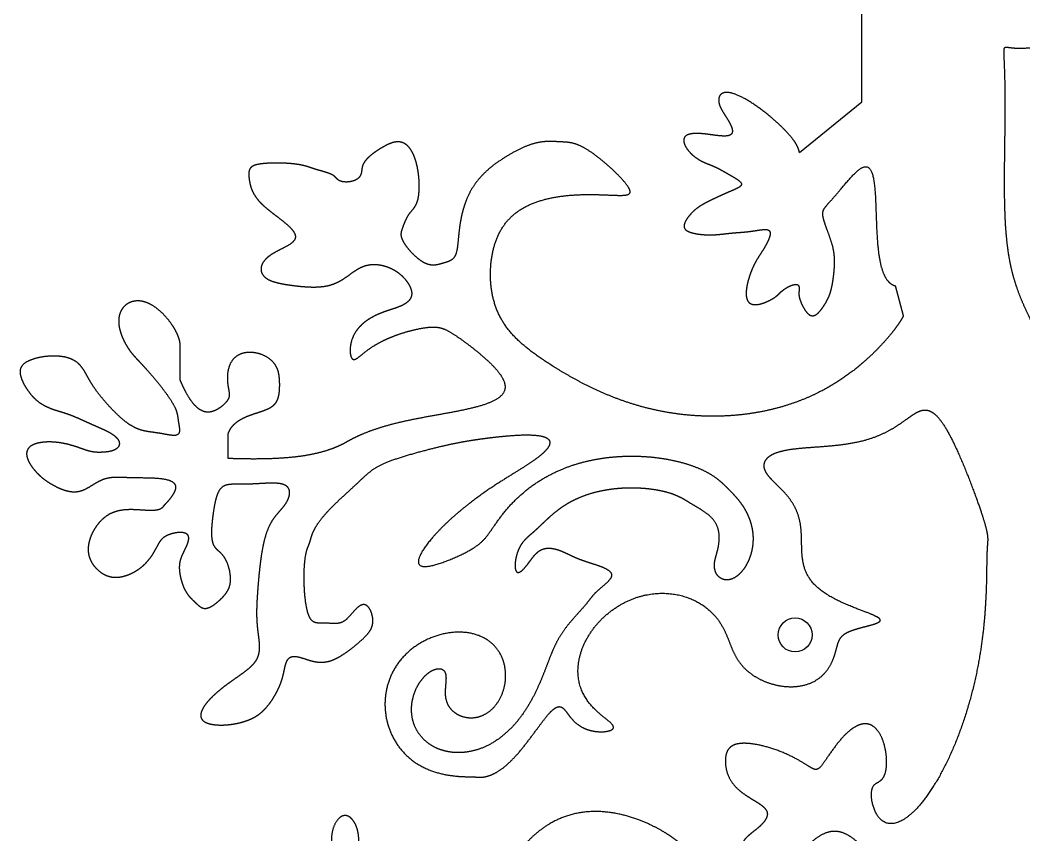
# Model space of a CAD drawing. Header units: millimetres. Extents: x 121 to 237, y -158 to 0.
# Drawn here: x 120.8 to 179.8, y -106.8 to -59 of the extents above; entities that cross this region are included whole.
import ezdxf

# ---------------------------------------------------------------- set-up
doc = ezdxf.new("R2010")
doc.units = ezdxf.units.MM
doc.layers.get('0').update_dxf_attribs({"linetype": 'CONTINUOUS'})

msp = doc.modelspace()

# ---------------------------------------------------------------- linework, layer by layer
for p, q in [((170.251, -63.784), (170.251, -29.967)), ((166.582, -66.748), (170.251, -63.784)), ((172.691, -76.334), (172.234, -74.586)), ((130.222, -80.114), (130.222, -78.052)), ((133.045, -84.715), (133.045, -83.251))]:
    msp.add_line(p, q)
msp.add_circle((166.333, -95.073), 0.999)
for points in [[(213.08, -120.036), (213.159, -120.04), (213.315, -120.041), (213.541, -120.02), (213.827, -119.948), (214.16, -119.788), (214.468, -119.561), (214.751, -119.275), (215.007, -118.943), (215.237, -118.585), (215.441, -118.222), (215.624, -117.882), (215.794, -117.592), (215.967, -117.379), (216.16, -117.268), (216.387, -117.272), (216.65, -117.387), (216.939, -117.588), (217.238, -117.844), (217.535, -118.119), (217.822, -118.385), (218.106, -118.624), (218.393, -118.825), (218.697, -118.984), (219.026, -119.103), (219.386, -119.187), (219.775, -119.242), (220.185, -119.274), (220.598, -119.28), (220.987, -119.247), (221.316, -119.154), (221.549, -118.981), (221.657, -118.722), (221.632, -118.399), (221.482, -118.058), (221.229, -117.751), (220.902, -117.521), (220.53, -117.381), (220.141, -117.309), (219.758, -117.266), (219.396, -117.206), (219.065, -117.087), (218.763, -116.887), (218.481, -116.6), (218.21, -116.236), (217.941, -115.816), (217.674, -115.369), (217.422, -114.926), (217.207, -114.52), (217.05, -114.174), (216.962, -113.897), (216.943, -113.679), (216.963, -113.478), (216.98, -113.238), (216.95, -112.907), (216.848, -112.459), (216.667, -111.897), (216.412, -111.241), (216.1, -110.525), (215.751, -109.789), (215.389, -109.074), (215.033, -108.417), (214.697, -107.842), (214.387, -107.355), (214.095, -106.946), (213.811, -106.596), (213.521, -106.278), (213.213, -105.968), (212.878, -105.646), (212.514, -105.3), (212.128, -104.932), (211.73, -104.55), (211.33, -104.167), (210.941, -103.796), (210.57, -103.451), (210.218, -103.139), (209.879, -102.863), (209.547, -102.62), (209.218, -102.402), (208.896, -102.201), (208.602, -102.005), (208.373, -101.804), (208.248, -101.59), (208.258, -101.36), (208.4, -101.122), (208.643, -100.889), (208.947, -100.681), (209.274, -100.514), (209.606, -100.399), (209.938, -100.343), (210.273, -100.343), (210.619, -100.391), (210.983, -100.466), (211.367, -100.544), (211.771, -100.598), (212.189, -100.606), (212.61, -100.556), (213.019, -100.447), (213.396, -100.292), (213.729, -100.109), (214.011, -99.919), (214.253, -99.746), (214.48, -99.608), (214.719, -99.521), (214.987, -99.497), (215.275, -99.538), (215.56, -99.643), (215.814, -99.812), (216.02, -100.047), (216.178, -100.356), (216.294, -100.741), (216.38, -101.197), (216.445, -101.703), (216.488, -102.214), (216.502, -102.674), (216.478, -103.035), (216.406, -103.269), (216.284, -103.384), (216.116, -103.446), (215.914, -103.534), (215.701, -103.699), (215.501, -103.949), (215.341, -104.269), (215.24, -104.632), (215.206, -105.006), (215.24, -105.359), (215.341, -105.667), (215.503, -105.918), (215.723, -106.112), (215.999, -106.26), (216.322, -106.37), (216.677, -106.44), (217.039, -106.448), (217.381, -106.368), (217.675, -106.182), (217.9, -105.887), (218.046, -105.512), (218.113, -105.1), (218.108, -104.694), (218.049, -104.331), (217.96, -104.021), (217.868, -103.749), (217.803, -103.493), (217.788, -103.234), (217.835, -102.974), (217.947, -102.731), (218.119, -102.529), (218.336, -102.393), (218.582, -102.339), (218.841, -102.376), (219.103, -102.497), (219.366, -102.685), (219.629, -102.917), (219.891, -103.171), (220.146, -103.434), (220.387, -103.697), (220.608, -103.956), (220.811, -104.204), (221.005, -104.435), (221.21, -104.637), (221.443, -104.8), (221.713, -104.914), (222.015, -104.973), (222.329, -104.974), (222.636, -104.915), (222.914, -104.795), (223.152, -104.616), (223.34, -104.376), (223.468, -104.08), (223.526, -103.73), (223.502, -103.334), (223.387, -102.904), (223.178, -102.457), (222.879, -102.015), (222.505, -101.613), (222.078, -101.285), (221.627, -101.061), (221.177, -100.955), (220.752, -100.966), (220.368, -101.059), (220.03, -101.169), (219.735, -101.224), (219.478, -101.167), (219.252, -100.982), (219.054, -100.72), (218.881, -100.448), (218.738, -100.226), (218.632, -100.057), (218.575, -99.889), (218.582, -99.682), (218.668, -99.46), (218.845, -99.275), (219.111, -99.169), (219.448, -99.134), (219.83, -99.144), (220.228, -99.165), (220.617, -99.174), (220.985, -99.18), (221.326, -99.201), (221.644, -99.262), (221.946, -99.377), (222.242, -99.538), (222.543, -99.717), (222.861, -99.883), (223.199, -100.004), (223.557, -100.065), (223.926, -100.066), (224.295, -100.015), (224.652, -99.926), (224.987, -99.815), (225.297, -99.692), (225.58, -99.561), (225.838, -99.419), (226.074, -99.256), (226.291, -99.051), (226.483, -98.785), (226.64, -98.452), (226.732, -98.072), (226.718, -97.689), (226.559, -97.357), (226.235, -97.127), (225.763, -97.023), (225.205, -97.037), (224.643, -97.139), (224.159, -97.287), (223.807, -97.44), (223.6, -97.567), (223.471, -97.661), (223.308, -97.732), (223.034, -97.789), (222.661, -97.82), (222.251, -97.809), (221.889, -97.74), (221.645, -97.606), (221.543, -97.419), (221.571, -97.202), (221.704, -96.975), (221.909, -96.749), (222.156, -96.53), (222.42, -96.318), (222.686, -96.113), (222.952, -95.912), (223.221, -95.716), (223.497, -95.527), (223.782, -95.355), (224.073, -95.214), (224.37, -95.113), (224.669, -95.053), (224.97, -95.022), (225.27, -94.996), (225.568, -94.947), (225.859, -94.852), (226.132, -94.694), (226.375, -94.469), (226.571, -94.181), (226.702, -93.844), (226.752, -93.48), (226.705, -93.116), (226.555, -92.782), (226.305, -92.503), (225.971, -92.297), (225.579, -92.176), (225.161, -92.144), (224.746, -92.2), (224.36, -92.332), (224.017, -92.527), (223.726, -92.765), (223.488, -93.029), (223.292, -93.306), (223.125, -93.586), (222.964, -93.871), (222.791, -94.159), (222.59, -94.451), (222.356, -94.744), (222.096, -95.032), (221.816, -95.307), (221.53, -95.564), (221.244, -95.803), (220.961, -96.026), (220.679, -96.241), (220.394, -96.452), (220.101, -96.656), (219.794, -96.84), (219.472, -96.983), (219.138, -97.061), (218.805, -97.053), (218.496, -96.95), (218.244, -96.755), (218.08, -96.48), (218.023, -96.147), (218.068, -95.783), (218.194, -95.419), (218.37, -95.08), (218.569, -94.781), (218.776, -94.52), (218.991, -94.275), (219.223, -94.021), (219.48, -93.735), (219.766, -93.409), (220.073, -93.053), (220.389, -92.691), (220.695, -92.348), (220.974, -92.044), (221.214, -91.784), (221.407, -91.546), (221.553, -91.296), (221.651, -91.001), (221.696, -90.647), (221.676, -90.254), (221.572, -89.868), (221.372, -89.543), (221.074, -89.325), (220.69, -89.24), (220.253, -89.285), (219.803, -89.443), (219.379, -89.686), (219.015, -89.984), (218.732, -90.315), (218.532, -90.666), (218.407, -91.027), (218.339, -91.397), (218.308, -91.772), (218.292, -92.151), (218.271, -92.53), (218.229, -92.906), (218.155, -93.277), (218.045, -93.638), (217.905, -93.989), (217.744, -94.328), (217.571, -94.648), (217.391, -94.938), (217.197, -95.183), (216.978, -95.358), (216.724, -95.445), (216.436, -95.434), (216.139, -95.331), (215.862, -95.151), (215.635, -94.916), (215.473, -94.645), (215.371, -94.354), (215.314, -94.052), (215.276, -93.749), (215.232, -93.45), (215.157, -93.155), (215.033, -92.871), (214.852, -92.606), (214.619, -92.375), (214.349, -92.198), (214.061, -92.093), (213.768, -92.07), (213.48, -92.131), (213.201, -92.268), (212.939, -92.469), (212.708, -92.721), (212.531, -93.01), (212.429, -93.324), (212.417, -93.65), (212.497, -93.979), (212.657, -94.302), (212.882, -94.613), (213.15, -94.907), (213.444, -95.178), (213.755, -95.423), (214.073, -95.639), (214.392, -95.828), (214.705, -96), (215, -96.169), (215.262, -96.36), (215.473, -96.587), (215.616, -96.856), (215.672, -97.15), (215.63, -97.432), (215.489, -97.668), (215.266, -97.834), (215, -97.928), (214.728, -97.964), (214.467, -97.962), (214.194, -97.944), (213.868, -97.933), (213.444, -97.945), (212.893, -97.989), (212.218, -98.062), (211.447, -98.153), (210.627, -98.243), (209.813, -98.315), (209.062, -98.348), (208.424, -98.326), (207.934, -98.243), (207.607, -98.097), (207.422, -97.905), (207.344, -97.688), (207.336, -97.466), (207.391, -97.247), (207.519, -97.028), (207.733, -96.802), (208.025, -96.564), (208.368, -96.312), (208.726, -96.047), (209.062, -95.768), (209.349, -95.477), (209.579, -95.171), (209.761, -94.846), (209.909, -94.496), (210.04, -94.116), (210.167, -93.704), (210.289, -93.259), (210.396, -92.781), (210.474, -92.273), (210.506, -91.74), (210.474, -91.188), (210.369, -90.623), (210.184, -90.055), (209.921, -89.49), (209.586, -88.939), (209.189, -88.41), (208.74, -87.913), (208.252, -87.456), (207.737, -87.047), (207.204, -86.693), (206.661, -86.4), (206.112, -86.173), (205.562, -86.016), (205.013, -85.931), (204.464, -85.917), (203.917, -85.975), (203.371, -86.099), (202.825, -86.287), (202.28, -86.529), (201.742, -86.816), (201.219, -87.138), (200.727, -87.479), (200.287, -87.822), (199.932, -88.149), (199.701, -88.437), (199.629, -88.668), (199.743, -88.829), (200.048, -88.916), (200.524, -88.937), (201.138, -88.908), (201.844, -88.851), (202.592, -88.789), (203.336, -88.747), (204.033, -88.749), (204.659, -88.814), (205.204, -88.953), (205.67, -89.173), (206.067, -89.476), (206.406, -89.86), (206.697, -90.315), (206.942, -90.833), (207.134, -91.396), (207.258, -91.989), (207.293, -92.593), (207.221, -93.19), (207.024, -93.763), (206.692, -94.299), (206.227, -94.787), (205.642, -95.222), (204.962, -95.603), (204.218, -95.931), (203.444, -96.212), (202.676, -96.451), (201.944, -96.653), (201.273, -96.826), (200.676, -96.973), (200.155, -97.098), (199.694, -97.2), (199.269, -97.277), (198.849, -97.327), (198.404, -97.347), (197.91, -97.336), (197.355, -97.294), (196.738, -97.224), (196.069, -97.13), (195.364, -97.016), (194.643, -96.888), (193.926, -96.747), (193.229, -96.595), (192.566, -96.431), (191.939, -96.248), (191.34, -96.038), (190.757, -95.79), (190.17, -95.491), (189.563, -95.13), (188.919, -94.698), (188.227, -94.191), (187.486, -93.609), (186.706, -92.96), (185.911, -92.262), (185.142, -91.54), (184.451, -90.827), (183.893, -90.157), (183.519, -89.565), (183.367, -89.08), (183.461, -88.721), (183.8, -88.5), (184.35, -88.407), (185.041, -88.42), (185.781, -88.501), (186.473, -88.613), (187.03, -88.727), (187.394, -88.827), (187.548, -88.922), (187.537, -89.057), (187.466, -89.303), (187.447, -89.716), (187.55, -90.287), (187.797, -90.95), (188.178, -91.608), (188.66, -92.152), (189.194, -92.481), (189.727, -92.526), (190.21, -92.27), (190.611, -91.769), (190.911, -91.126), (191.109, -90.468), (191.222, -89.916), (191.284, -89.561), (191.347, -89.437), (191.488, -89.49), (191.786, -89.6), (192.275, -89.679), (192.943, -89.679), (193.745, -89.588), (194.609, -89.415), (195.452, -89.185), (196.19, -88.93), (196.748, -88.679), (197.073, -88.451), (197.144, -88.244), (196.974, -88.038), (196.601, -87.809), (196.076, -87.547), (195.459, -87.251), (194.816, -86.929), (194.207, -86.591), (193.686, -86.248), (193.293, -85.906), (193.05, -85.566), (192.952, -85.218), (192.972, -84.843), (193.069, -84.426), (193.19, -83.959), (193.285, -83.458), (193.307, -82.963), (193.221, -82.539), (193.004, -82.253), (192.646, -82.161), (192.154, -82.293), (191.554, -82.638), (190.882, -83.157), (190.182, -83.79), (189.498, -84.466), (188.871, -85.113), (188.333, -85.663), (187.899, -86.068), (187.567, -86.3), (187.305, -86.37), (187.058, -86.324), (186.768, -86.222), (186.395, -86.116), (185.935, -86.036), (185.417, -85.984), (184.888, -85.946), (184.399, -85.897), (183.995, -85.809), (183.698, -85.656), (183.501, -85.418), (183.377, -85.085), (183.287, -84.652), (183.193, -84.123), (183.069, -83.505), (182.899, -82.812), (182.675, -82.062), (182.397, -81.272), (182.072, -80.462), (181.71, -79.65), (181.326, -78.85), (180.933, -78.075), (180.547, -77.329), (180.18, -76.612), (179.843, -75.915), (179.543, -75.222), (179.285, -74.516), (179.072, -73.779), (178.903, -72.99), (178.779, -72.135), (178.695, -71.202), (178.647, -70.187), (178.627, -69.096), (178.629, -67.942), (178.643, -66.756), (178.66, -65.573), (178.672, -64.437), (178.673, -63.391), (178.66, -62.476), (178.635, -61.725), (178.607, -61.161), (178.589, -60.789), (178.606, -60.598), (178.688, -60.553), (178.879, -60.59), (179.22, -60.635), (179.727, -60.641), (180.384, -60.591), (181.153, -60.499), (181.982, -60.394), (182.809, -60.314), (183.577, -60.304), (184.234, -60.399), (184.745, -60.625), (185.1, -60.984), (185.318, -61.454), (185.44, -61.993), (185.512, -62.554), (185.584, -63.09), (185.693, -63.564), (185.859, -63.959), (186.07, -64.285), (186.295, -64.569), (186.492, -64.839), (186.62, -65.111), (186.65, -65.372), (186.568, -65.583), (186.374, -65.717), (186.074, -65.785), (185.684, -65.842), (185.226, -65.957), (184.729, -66.198), (184.225, -66.612), (183.752, -67.204), (183.349, -67.93), (183.054, -68.72), (182.899, -69.485), (182.907, -70.137), (183.086, -70.601), (183.429, -70.831), (183.906, -70.82), (184.464, -70.619), (185.039, -70.312), (185.568, -69.999), (185.998, -69.778), (186.302, -69.726), (186.487, -69.879), (186.609, -70.216), (186.746, -70.677), (186.977, -71.185), (187.356, -71.661), (187.893, -72.045), (188.524, -72.316), (189.128, -72.493), (189.578, -72.609), (189.802, -72.688), (189.799, -72.737), (189.767, -72.701), (189.908, -72.517), (190.209, -72.181), (190.592, -71.711), (190.925, -71.149), (191.1, -70.545), (191.082, -69.946), (190.91, -69.392), (190.666, -68.914), (190.453, -68.532), (190.366, -68.25), (190.473, -68.056), (190.786, -67.918), (191.267, -67.792), (191.854, -67.633), (192.464, -67.399), (193.016, -67.068), (193.438, -66.64), (193.689, -66.149), (193.75, -65.652), (193.618, -65.209), (193.311, -64.875), (192.852, -64.681), (192.276, -64.623), (191.619, -64.667), (190.921, -64.758), (190.223, -64.832), (189.561, -64.826), (188.969, -64.688), (188.473, -64.387), (188.092, -63.923), (187.832, -63.332), (187.693, -62.673), (187.67, -62.015), (187.753, -61.429), (187.929, -60.976), (188.185, -60.695), (188.511, -60.592), (188.898, -60.645), (189.337, -60.813), (189.824, -61.051), (190.351, -61.315), (190.913, -61.577), (191.507, -61.822), (192.127, -62.045), (192.769, -62.248), (193.431, -62.44), (194.107, -62.632), (194.795, -62.839), (195.492, -63.07), (196.194, -63.336), (196.899, -63.642), (197.602, -63.99), (198.299, -64.381), (198.986, -64.814), (199.657, -65.285), (200.304, -65.793), (200.919, -66.333), (201.49, -66.903), (202.007, -67.499), (202.453, -68.121), (202.814, -68.766), (203.077, -69.431), (203.228, -70.113), (203.258, -70.803), (203.162, -71.491), (202.939, -72.161), (202.597, -72.792), (202.148, -73.358), (201.613, -73.828), (201.016, -74.175), (200.382, -74.378), (199.739, -74.424), (199.11, -74.314), (198.518, -74.067), (197.979, -73.723), (197.506, -73.342), (197.104, -72.99), (196.778, -72.732), (196.526, -72.624), (196.348, -72.699), (196.239, -72.96), (196.197, -73.38), (196.218, -73.917), (196.301, -74.52), (196.446, -75.137), (196.658, -75.728), (196.945, -76.262), (197.315, -76.72), (197.775, -77.088), (198.328, -77.359), (198.974, -77.529), (199.705, -77.595), (200.504, -77.555), (201.348, -77.406), (202.205, -77.145), (203.043, -76.774), (203.831, -76.293), (204.536, -75.709), (205.133, -75.03), (205.602, -74.273), (205.933, -73.457), (206.126, -72.611), (206.197, -71.77), (206.174, -70.974), (206.092, -70.262), (205.989, -69.668), (205.908, -69.216), (205.885, -68.916), (205.954, -68.759), (206.137, -68.714), (206.446, -68.724), (206.879, -68.737), (207.421, -68.707), (208.039, -68.622), (208.691, -68.496), (209.33, -68.356), (209.908, -68.243), (210.381, -68.199), (210.717, -68.26), (210.898, -68.449), (210.929, -68.773), (210.826, -69.223), (210.619, -69.778), (210.341, -70.413), (210.028, -71.099), (209.714, -71.811), (209.426, -72.522), (209.188, -73.212), (209.017, -73.865), (208.921, -74.469), (208.901, -75.02), (208.949, -75.522), (209.043, -75.985), (209.152, -76.43), (209.237, -76.886), (209.26, -77.378), (209.186, -77.93), (208.996, -78.556), (208.684, -79.256), (208.271, -80.013), (207.801, -80.79), (207.332, -81.542), (206.925, -82.218), (206.637, -82.773), (206.514, -83.17), (206.58, -83.389), (206.83, -83.432), (207.217, -83.335), (207.669, -83.153), (208.107, -82.953), (208.467, -82.794), (208.72, -82.718), (208.891, -82.736), (209.035, -82.838), (209.202, -83.013), (209.418, -83.254), (209.644, -83.498), (209.843, -83.708), (209.991, -83.861), (210.068, -83.94)], [(166.582, -66.748), (166.576, -66.707), (166.557, -66.623), (166.512, -66.49), (166.419, -66.297), (166.246, -66.033), (166.018, -65.746), (165.738, -65.44), (165.41, -65.117), (165.041, -64.786), (164.64, -64.454), (164.219, -64.135), (163.793, -63.842), (163.377, -63.591), (162.988, -63.396), (162.641, -63.267), (162.348, -63.213), (162.118, -63.234), (161.957, -63.326), (161.863, -63.473), (161.831, -63.656), (161.852, -63.854), (161.917, -64.055), (162.017, -64.256), (162.142, -64.46), (162.282, -64.672), (162.422, -64.893), (162.546, -65.118), (162.634, -65.333), (162.666, -65.522), (162.625, -65.667), (162.503, -65.759), (162.3, -65.798), (162.026, -65.793), (161.696, -65.756), (161.331, -65.704), (160.955, -65.656), (160.595, -65.629), (160.276, -65.638), (160.022, -65.695), (159.851, -65.806), (159.773, -65.969), (159.788, -66.176), (159.887, -66.41), (160.051, -66.648), (160.26, -66.871), (160.493, -67.062), (160.733, -67.214), (160.968, -67.331), (161.19, -67.422), (161.398, -67.501), (161.594, -67.581), (161.784, -67.671), (161.978, -67.774), (162.184, -67.892), (162.406, -68.02), (162.639, -68.153), (162.866, -68.286), (163.054, -68.414), (163.174, -68.534), (163.201, -68.645), (163.13, -68.747), (162.976, -68.843), (162.769, -68.938), (162.537, -69.035), (162.302, -69.135), (162.072, -69.237), (161.849, -69.339), (161.633, -69.441), (161.417, -69.542), (161.201, -69.646), (160.984, -69.759), (160.768, -69.886), (160.557, -70.034), (160.356, -70.202), (160.173, -70.388), (160.017, -70.581), (159.896, -70.771), (159.82, -70.948), (159.797, -71.102), (159.837, -71.232), (159.943, -71.339), (160.116, -71.427), (160.347, -71.495), (160.62, -71.546), (160.919, -71.579), (161.224, -71.593), (161.519, -71.59), (161.796, -71.573), (162.052, -71.547), (162.291, -71.518), (162.519, -71.492), (162.744, -71.47), (162.974, -71.453), (163.216, -71.436), (163.471, -71.414), (163.738, -71.382), (164.011, -71.341), (164.276, -71.297), (164.515, -71.268), (164.706, -71.273), (164.831, -71.33), (164.882, -71.448), (164.865, -71.617), (164.797, -71.82), (164.699, -72.035), (164.591, -72.24), (164.481, -72.427), (164.377, -72.594), (164.278, -72.744), (164.181, -72.89), (164.084, -73.044), (163.982, -73.224), (163.873, -73.443), (163.759, -73.708), (163.647, -74.017), (163.547, -74.354), (163.474, -74.696), (163.443, -75.018), (163.465, -75.295), (163.549, -75.506), (163.695, -75.639), (163.894, -75.697), (164.131, -75.688), (164.387, -75.627), (164.641, -75.533), (164.874, -75.421), (165.07, -75.308), (165.22, -75.201), (165.329, -75.106), (165.416, -75.016), (165.516, -74.919), (165.658, -74.805), (165.854, -74.678), (166.081, -74.561), (166.299, -74.487), (166.465, -74.485), (166.555, -74.566), (166.577, -74.71), (166.563, -74.88), (166.549, -75.044), (166.558, -75.199), (166.598, -75.362), (166.672, -75.551), (166.774, -75.773), (166.901, -76.002), (167.049, -76.201), (167.214, -76.331), (167.388, -76.362), (167.564, -76.29), (167.735, -76.139), (167.894, -75.943), (168.034, -75.736), (168.152, -75.542), (168.251, -75.361), (168.332, -75.182), (168.402, -74.988), (168.462, -74.764), (168.517, -74.506), (168.564, -74.219), (168.604, -73.914), (168.634, -73.604), (168.65, -73.302), (168.65, -73.015), (168.631, -72.744), (168.591, -72.481), (168.53, -72.218), (168.448, -71.949), (168.35, -71.668), (168.243, -71.379), (168.138, -71.093), (168.045, -70.823), (167.977, -70.583), (167.946, -70.379), (167.96, -70.21), (168.026, -70.06), (168.144, -69.904), (168.313, -69.715), (168.529, -69.476), (168.783, -69.183), (169.064, -68.848), (169.36, -68.496), (169.657, -68.157), (169.944, -67.867), (170.207, -67.658), (170.438, -67.561), (170.631, -67.593), (170.783, -67.763), (170.897, -68.065), (170.977, -68.487), (171.029, -69.007), (171.061, -69.603), (171.083, -70.245), (171.104, -70.906), (171.132, -71.558), (171.175, -72.178), (171.239, -72.749), (171.327, -73.257), (171.445, -73.691), (171.592, -74.047), (171.771, -74.319), (171.94, -74.468), (172.082, -74.542), (172.182, -74.574), (172.234, -74.586)], [(172.691, -76.334), (172.669, -76.379), (172.621, -76.471), (172.537, -76.618), (172.399, -76.832), (172.185, -77.129), (171.928, -77.453), (171.628, -77.804), (171.285, -78.178), (170.897, -78.57), (170.463, -78.975), (169.981, -79.385), (169.451, -79.793), (168.872, -80.19), (168.243, -80.57), (167.567, -80.924), (166.845, -81.245), (166.081, -81.528), (165.28, -81.769), (164.448, -81.962), (163.593, -82.107), (162.722, -82.202), (161.843, -82.246), (160.964, -82.24), (160.094, -82.186), (159.24, -82.086), (158.409, -81.942), (157.604, -81.759), (156.832, -81.541), (156.093, -81.293), (155.39, -81.021), (154.72, -80.728), (154.084, -80.422), (153.48, -80.106), (152.905, -79.784), (152.359, -79.459), (151.841, -79.133), (151.35, -78.805), (150.887, -78.473), (150.456, -78.135), (150.058, -77.784), (149.698, -77.416), (149.379, -77.025), (149.104, -76.609), (148.876, -76.163), (148.695, -75.689), (148.562, -75.188), (148.475, -74.665), (148.434, -74.126), (148.439, -73.579), (148.489, -73.031), (148.587, -72.493), (148.736, -71.973), (148.943, -71.479), (149.215, -71.022), (149.558, -70.607), (149.975, -70.242), (150.47, -69.931), (151.037, -69.678), (151.67, -69.483), (152.353, -69.345), (153.064, -69.26), (153.781, -69.221), (154.475, -69.218), (155.119, -69.238), (155.685, -69.266), (156.145, -69.281), (156.475, -69.261), (156.654, -69.178), (156.671, -69.008), (156.525, -68.74), (156.236, -68.384), (155.838, -67.969), (155.37, -67.533), (154.876, -67.116), (154.396, -66.755), (153.96, -66.479), (153.586, -66.297), (153.27, -66.198), (152.998, -66.155), (152.746, -66.14), (152.493, -66.129), (152.223, -66.113), (151.929, -66.103), (151.609, -66.112), (151.266, -66.159), (150.904, -66.25), (150.526, -66.386), (150.138, -66.561), (149.744, -66.768), (149.351, -66.999), (148.964, -67.249), (148.591, -67.517), (148.236, -67.808), (147.908, -68.127), (147.609, -68.479), (147.346, -68.867), (147.122, -69.293), (146.937, -69.75), (146.793, -70.228), (146.687, -70.714), (146.614, -71.192), (146.566, -71.644), (146.53, -72.056), (146.492, -72.411), (146.432, -72.698), (146.333, -72.913), (146.186, -73.058), (145.993, -73.153), (145.773, -73.224), (145.539, -73.292), (145.301, -73.357), (145.05, -73.386), (144.773, -73.344), (144.464, -73.2), (144.136, -72.957), (143.815, -72.648), (143.536, -72.317), (143.329, -72.006), (143.214, -71.748), (143.187, -71.539), (143.226, -71.348), (143.3, -71.141), (143.389, -70.908), (143.489, -70.668), (143.603, -70.452), (143.73, -70.276), (143.862, -70.127), (143.988, -69.977), (144.096, -69.793), (144.179, -69.559), (144.236, -69.267), (144.264, -68.92), (144.264, -68.53), (144.234, -68.113), (144.172, -67.689), (144.077, -67.281), (143.948, -66.911), (143.786, -66.597), (143.593, -66.355), (143.374, -66.194), (143.133, -66.117), (142.871, -66.122), (142.591, -66.2), (142.292, -66.337), (141.98, -66.515), (141.668, -66.721), (141.38, -66.939), (141.145, -67.161), (140.985, -67.379), (140.904, -67.59), (140.88, -67.79), (140.863, -67.979), (140.801, -68.153), (140.663, -68.304), (140.447, -68.419), (140.175, -68.487), (139.892, -68.5), (139.652, -68.461), (139.49, -68.376), (139.39, -68.262), (139.283, -68.14), (139.102, -68.028), (138.842, -67.933), (138.541, -67.849), (138.248, -67.769), (137.995, -67.687), (137.764, -67.605), (137.513, -67.527), (137.199, -67.459), (136.799, -67.409), (136.326, -67.379), (135.82, -67.37), (135.331, -67.384), (134.909, -67.422), (134.591, -67.488), (134.389, -67.589), (134.284, -67.734), (134.245, -67.929), (134.248, -68.17), (134.283, -68.444), (134.348, -68.733), (134.452, -69.024), (134.606, -69.309), (134.822, -69.592), (135.106, -69.877), (135.457, -70.17), (135.857, -70.473), (136.267, -70.784), (136.634, -71.091), (136.903, -71.384), (137.027, -71.652), (136.978, -71.889), (136.761, -72.099), (136.419, -72.295), (136.012, -72.494), (135.609, -72.71), (135.274, -72.952), (135.049, -73.22), (134.948, -73.495), (134.963, -73.755), (135.078, -73.979), (135.274, -74.157), (135.538, -74.291), (135.858, -74.39), (136.222, -74.468), (136.618, -74.533), (137.034, -74.588), (137.455, -74.63), (137.87, -74.655), (138.268, -74.656), (138.642, -74.626), (138.989, -74.559), (139.31, -74.452), (139.61, -74.305), (139.894, -74.125), (140.171, -73.923), (140.448, -73.721), (140.734, -73.541), (141.033, -73.405), (141.345, -73.328), (141.665, -73.312), (141.981, -73.35), (142.283, -73.428), (142.56, -73.533), (142.812, -73.66), (143.045, -73.816), (143.268, -74.008), (143.48, -74.241), (143.669, -74.512), (143.802, -74.8), (143.844, -75.083), (143.772, -75.337), (143.584, -75.549), (143.312, -75.717), (142.996, -75.847), (142.68, -75.951), (142.389, -76.043), (142.12, -76.135), (141.859, -76.239), (141.587, -76.368), (141.294, -76.533), (140.993, -76.746), (140.707, -77.016), (140.465, -77.344), (140.291, -77.718), (140.199, -78.11), (140.187, -78.476), (140.238, -78.76), (140.338, -78.919), (140.479, -78.928), (140.672, -78.802), (140.935, -78.578), (141.282, -78.301), (141.719, -78.014), (142.23, -77.745), (142.785, -77.511), (143.353, -77.318), (143.897, -77.171), (144.389, -77.067), (144.81, -77.006), (145.16, -76.99), (145.462, -77.025), (145.749, -77.119), (146.059, -77.279), (146.422, -77.51), (146.849, -77.809), (147.327, -78.166), (147.828, -78.567), (148.316, -78.993), (148.747, -79.424), (149.081, -79.841), (149.284, -80.229), (149.336, -80.577), (149.234, -80.879), (148.99, -81.136), (148.626, -81.353), (148.167, -81.537), (147.638, -81.695), (147.06, -81.833), (146.45, -81.957), (145.823, -82.073), (145.192, -82.185), (144.565, -82.298), (143.949, -82.416), (143.352, -82.542), (142.776, -82.678), (142.226, -82.827), (141.703, -82.989), (141.21, -83.166), (140.747, -83.358), (140.401, -83.524), (140.155, -83.655), (139.997, -83.746), (139.92, -83.792)], [(130.222, -78.052), (130.221, -78.011), (130.213, -77.929), (130.191, -77.8), (130.139, -77.616), (130.037, -77.37), (129.899, -77.109), (129.724, -76.836), (129.517, -76.558), (129.279, -76.285), (129.016, -76.031), (128.732, -75.808), (128.434, -75.631), (128.13, -75.51), (127.828, -75.453), (127.539, -75.464), (127.273, -75.54), (127.042, -75.675), (126.855, -75.858), (126.717, -76.078), (126.633, -76.324), (126.6, -76.587), (126.612, -76.857), (126.662, -77.128), (126.74, -77.393), (126.839, -77.647), (126.952, -77.885), (127.075, -78.105), (127.204, -78.305), (127.339, -78.489), (127.483, -78.663), (127.641, -78.837), (127.817, -79.025), (128.018, -79.237), (128.246, -79.484), (128.499, -79.769), (128.771, -80.089), (129.048, -80.43), (129.314, -80.777), (129.553, -81.112), (129.752, -81.418), (129.899, -81.684), (129.995, -81.907), (130.047, -82.093), (130.073, -82.264), (130.096, -82.44), (130.127, -82.638), (130.166, -82.852), (130.189, -83.06), (130.169, -83.23), (130.081, -83.338), (129.918, -83.376), (129.691, -83.359), (129.423, -83.311), (129.136, -83.256), (128.849, -83.21), (128.57, -83.173), (128.298, -83.137), (128.03, -83.084), (127.759, -83), (127.479, -82.872), (127.189, -82.693), (126.892, -82.468), (126.593, -82.204), (126.299, -81.916), (126.017, -81.616), (125.756, -81.319), (125.521, -81.034), (125.315, -80.767), (125.139, -80.518), (124.988, -80.283), (124.858, -80.057), (124.739, -79.836), (124.619, -79.618), (124.485, -79.405), (124.322, -79.204), (124.115, -79.026), (123.856, -78.879), (123.541, -78.772), (123.176, -78.71), (122.775, -78.692), (122.362, -78.716), (121.959, -78.778), (121.591, -78.872), (121.282, -78.993), (121.045, -79.136), (120.89, -79.301), (120.814, -79.489), (120.808, -79.702), (120.861, -79.939), (120.962, -80.197), (121.102, -80.467), (121.274, -80.736), (121.473, -80.992), (121.695, -81.224), (121.935, -81.423), (122.188, -81.585), (122.45, -81.714), (122.716, -81.816), (122.981, -81.902), (123.24, -81.981), (123.492, -82.059), (123.734, -82.143), (123.966, -82.233), (124.189, -82.328), (124.405, -82.425), (124.616, -82.521), (124.822, -82.615), (125.025, -82.705), (125.227, -82.793), (125.426, -82.878), (125.625, -82.965), (125.823, -83.055), (126.019, -83.154), (126.207, -83.265), (126.38, -83.389), (126.523, -83.525), (126.622, -83.671), (126.664, -83.82), (126.642, -83.965), (126.557, -84.093), (126.42, -84.197), (126.242, -84.27), (126.042, -84.316), (125.836, -84.342), (125.637, -84.354), (125.453, -84.359), (125.282, -84.354), (125.117, -84.338), (124.95, -84.305), (124.771, -84.256), (124.577, -84.191), (124.364, -84.114), (124.13, -84.032), (123.874, -83.951), (123.596, -83.875), (123.297, -83.811), (122.979, -83.765), (122.649, -83.74), (122.316, -83.743), (121.995, -83.777), (121.705, -83.847), (121.466, -83.956), (121.295, -84.104), (121.202, -84.287), (121.189, -84.499), (121.245, -84.728), (121.354, -84.962), (121.497, -85.187), (121.657, -85.395), (121.827, -85.583), (122.006, -85.755), (122.199, -85.915), (122.412, -86.068), (122.647, -86.218), (122.905, -86.362), (123.179, -86.491), (123.461, -86.594), (123.74, -86.661), (124.01, -86.683), (124.263, -86.657), (124.498, -86.587), (124.72, -86.483), (124.931, -86.359), (125.137, -86.228), (125.342, -86.104), (125.547, -85.996), (125.753, -85.911), (125.962, -85.852), (126.177, -85.818), (126.408, -85.805), (126.667, -85.808), (126.968, -85.818), (127.317, -85.829), (127.717, -85.837), (128.16, -85.842), (128.624, -85.853), (129.072, -85.882), (129.465, -85.944), (129.764, -86.053), (129.94, -86.216), (129.979, -86.435), (129.892, -86.695), (129.717, -86.97), (129.509, -87.223), (129.328, -87.417), (129.244, -87.501), (129.23, -87.516), (129.242, -87.504), (129.253, -87.492)], [(133.045, -83.251), (133.059, -83.21), (133.091, -83.129), (133.148, -83.013), (133.24, -82.869), (133.382, -82.707), (133.552, -82.563), (133.747, -82.435), (133.962, -82.322), (134.194, -82.222), (134.436, -82.133), (134.681, -82.052), (134.921, -81.974), (135.149, -81.896), (135.358, -81.812), (135.542, -81.718), (135.697, -81.609), (135.82, -81.483), (135.912, -81.338), (135.978, -81.174), (136.021, -80.992), (136.048, -80.795), (136.062, -80.585), (136.066, -80.365), (136.06, -80.139), (136.041, -79.911), (136.004, -79.682), (135.938, -79.457), (135.831, -79.239), (135.675, -79.033), (135.461, -78.844), (135.189, -78.682), (134.871, -78.557), (134.524, -78.483), (134.17, -78.474), (133.835, -78.538), (133.539, -78.68), (133.302, -78.897), (133.133, -79.176), (133.03, -79.496), (132.986, -79.828), (132.989, -80.147), (133.022, -80.431), (133.066, -80.667), (133.102, -80.855), (133.113, -81.01), (133.085, -81.151), (133.011, -81.295), (132.889, -81.448), (132.728, -81.605), (132.539, -81.753), (132.334, -81.877), (132.125, -81.964), (131.918, -82.006), (131.716, -81.997), (131.519, -81.937), (131.327, -81.826), (131.138, -81.665), (130.951, -81.455), (130.766, -81.196), (130.584, -80.888), (130.438, -80.603), (130.33, -80.367), (130.258, -80.2), (130.222, -80.114)], [(147.438, -103.391), (147.528, -103.41), (147.707, -103.436), (147.978, -103.439), (148.341, -103.369), (148.797, -103.163), (149.255, -102.844), (149.711, -102.425), (150.161, -101.924), (150.598, -101.374), (151.014, -100.813), (151.4, -100.284), (151.748, -99.831), (152.053, -99.49), (152.314, -99.29), (152.534, -99.247), (152.725, -99.359), (152.911, -99.6), (153.131, -99.918), (153.429, -100.248), (153.827, -100.527), (154.32, -100.709), (154.847, -100.779), (155.317, -100.75), (155.633, -100.643), (155.723, -100.482), (155.571, -100.27), (155.221, -99.993), (154.756, -99.631), (154.272, -99.161), (153.864, -98.57), (153.604, -97.866), (153.532, -97.072), (153.666, -96.228), (154.006, -95.378), (154.533, -94.573), (155.217, -93.861), (156.019, -93.283), (156.896, -92.871), (157.802, -92.64), (158.696, -92.588), (159.537, -92.699), (160.293, -92.95), (160.94, -93.31), (161.465, -93.747), (161.867, -94.229), (162.159, -94.73), (162.374, -95.232), (162.557, -95.724), (162.755, -96.198), (163.014, -96.65), (163.369, -97.072), (163.836, -97.451), (164.407, -97.768), (165.055, -98), (165.741, -98.126), (166.423, -98.13), (167.055, -98.003), (167.602, -97.749), (168.041, -97.39), (168.364, -96.961), (168.581, -96.505), (168.715, -96.065), (168.806, -95.674), (168.91, -95.351), (169.092, -95.096), (169.402, -94.896), (169.85, -94.735), (170.382, -94.598), (170.894, -94.472), (171.271, -94.345), (171.408, -94.208), (171.252, -94.048), (170.819, -93.854), (170.172, -93.615), (169.404, -93.322), (168.619, -92.968), (167.915, -92.549), (167.366, -92.066), (166.998, -91.529), (166.797, -90.949), (166.721, -90.342), (166.713, -89.726), (166.709, -89.12), (166.657, -88.54), (166.524, -87.999), (166.305, -87.506), (166.016, -87.067), (165.685, -86.68), (165.346, -86.343), (165.034, -86.045), (164.775, -85.771), (164.589, -85.507), (164.494, -85.242), (164.503, -84.976), (164.633, -84.726), (164.891, -84.508), (165.28, -84.337), (165.787, -84.213), (166.393, -84.128), (167.073, -84.071), (167.798, -84.022), (168.54, -83.965), (169.272, -83.882), (169.976, -83.762), (170.635, -83.595), (171.241, -83.381), (171.788, -83.123), (172.276, -82.834), (172.71, -82.532), (173.096, -82.246), (173.446, -82.011), (173.772, -81.867), (174.087, -81.847), (174.4, -81.976), (174.719, -82.263), (175.047, -82.703), (175.384, -83.28), (175.726, -83.968), (176.068, -84.734), (176.401, -85.54), (176.715, -86.345), (176.997, -87.107), (177.236, -87.791), (177.423, -88.369), (177.552, -88.827), (177.625, -89.169), (177.647, -89.419), (177.637, -89.631), (177.615, -89.867), (177.595, -90.188), (177.584, -90.63), (177.577, -91.217), (177.567, -91.956), (177.539, -92.842), (177.478, -93.86), (177.371, -94.989), (177.203, -96.2), (176.966, -97.462), (176.657, -98.741), (176.279, -100.005), (175.838, -101.22), (175.347, -102.357), (174.818, -103.385), (174.269, -104.279), (173.715, -105.019), (173.174, -105.586), (172.661, -105.969), (172.192, -106.165), (171.778, -106.176), (171.428, -106.013), (171.148, -105.7), (170.943, -105.276), (170.821, -104.802), (170.789, -104.36), (170.85, -104.02), (170.996, -103.819), (171.204, -103.718), (171.427, -103.595), (171.615, -103.319), (171.723, -102.83), (171.719, -102.172), (171.586, -101.45), (171.321, -100.8), (170.934, -100.354), (170.448, -100.208), (169.902, -100.38), (169.344, -100.814), (168.822, -101.407), (168.376, -102.03), (168.027, -102.561), (167.771, -102.904), (167.569, -103.016), (167.34, -102.926), (167.007, -102.699), (166.529, -102.403), (165.917, -102.089), (165.214, -101.804), (164.483, -101.58), (163.794, -101.443), (163.207, -101.408), (162.763, -101.481), (162.467, -101.663), (162.296, -101.942), (162.222, -102.303), (162.227, -102.719), (162.317, -103.16), (162.507, -103.594), (162.806, -103.992), (163.206, -104.339), (163.667, -104.634), (164.12, -104.895), (164.487, -105.142), (164.704, -105.398), (164.735, -105.672), (164.597, -105.958), (164.346, -106.236), (164.051, -106.486), (163.764, -106.706), (163.515, -106.908), (163.323, -107.116), (163.204, -107.348), (163.186, -107.615), (163.3, -107.912), (163.557, -108.215), (163.945, -108.477), (164.43, -108.645), (164.973, -108.672), (165.534, -108.53), (166.086, -108.224), (166.618, -107.805), (167.13, -107.346), (167.631, -106.932), (168.129, -106.641), (168.631, -106.532), (169.135, -106.629), (169.627, -106.903), (170.08, -107.288), (170.466, -107.707), (170.756, -108.086), (170.923, -108.38), (170.956, -108.594), (170.85, -108.784), (170.612, -109.009), (170.251, -109.308), (169.78, -109.699), (169.217, -110.187), (168.578, -110.761), (167.881, -111.404), (167.14, -112.093), (166.37, -112.801), (165.577, -113.506), (164.766, -114.188), (163.937, -114.831), (163.087, -115.423), (162.213, -115.953), (161.309, -116.414), (160.376, -116.799), (159.411, -117.102), (158.421, -117.318), (157.415, -117.442), (156.409, -117.466), (155.426, -117.382), (154.5, -117.181), (153.663, -116.856), (152.951, -116.401), (152.394, -115.816), (152.018, -115.108), (151.836, -114.291), (151.849, -113.391), (152.042, -112.446), (152.379, -111.506), (152.817, -110.625), (153.305, -109.854), (153.793, -109.238), (154.238, -108.804), (154.612, -108.556), (154.9, -108.474), (155.118, -108.495), (155.3, -108.533), (155.489, -108.533), (155.712, -108.514), (155.989, -108.526), (156.338, -108.603), (156.766, -108.746), (157.278, -108.937), (157.863, -109.146), (158.499, -109.336), (159.148, -109.47), (159.755, -109.518), (160.262, -109.458), (160.613, -109.275), (160.76, -108.967), (160.677, -108.547), (160.362, -108.04), (159.828, -107.482), (159.107, -106.916), (158.237, -106.386), (157.264, -105.937), (156.237, -105.606), (155.2, -105.424), (154.193, -105.409), (153.245, -105.562), (152.375, -105.873), (151.594, -106.32), (150.909, -106.874), (150.32, -107.503), (149.824, -108.174), (149.417, -108.856), (149.094, -109.524), (148.851, -110.159), (148.686, -110.755), (148.597, -111.312), (148.575, -111.829), (148.608, -112.31), (148.674, -112.751), (148.739, -113.143), (148.759, -113.466), (148.692, -113.703), (148.509, -113.839), (148.202, -113.871), (147.787, -113.806), (147.295, -113.66), (146.772, -113.451), (146.269, -113.206), (145.84, -112.946), (145.528, -112.691), (145.357, -112.452), (145.325, -112.227), (145.4, -112.002), (145.532, -111.755), (145.666, -111.463), (145.75, -111.107), (145.743, -110.682), (145.631, -110.204), (145.423, -109.712), (145.151, -109.256), (144.856, -108.882), (144.582, -108.616), (144.366, -108.45), (144.227, -108.336), (144.145, -108.223), (144.017, -108.102), (143.712, -107.998), (143.178, -107.933), (142.48, -107.911), (141.742, -107.922), (141.108, -107.944), (140.695, -107.943), (140.554, -107.876), (140.613, -107.69), (140.713, -107.341), (140.725, -106.853), (140.606, -106.323), (140.365, -105.876), (140.047, -105.63), (139.714, -105.651), (139.42, -105.914), (139.208, -106.332), (139.099, -106.798), (139.087, -107.229), (139.131, -107.606), (139.172, -107.946), (139.148, -108.28), (139.019, -108.618), (138.776, -108.923), (138.44, -109.144), (138.046, -109.24), (137.635, -109.217), (137.246, -109.147), (136.917, -109.125), (136.686, -109.229), (136.598, -109.469), (136.691, -109.785), (136.971, -110.098), (137.376, -110.361), (137.795, -110.562), (138.119, -110.717), (138.268, -110.861), (138.247, -111.036), (138.133, -111.289), (138.012, -111.644), (137.949, -112.105), (137.994, -112.653), (138.174, -113.258), (138.501, -113.879), (138.966, -114.471), (139.542, -114.99), (140.188, -115.396), (140.859, -115.658), (141.509, -115.757), (142.098, -115.69), (142.599, -115.477), (143.004, -115.159), (143.33, -114.806), (143.605, -114.494), (143.865, -114.294), (144.147, -114.26), (144.482, -114.41), (144.89, -114.732), (145.384, -115.193), (145.969, -115.746), (146.64, -116.339), (147.387, -116.921), (148.188, -117.455), (149.015, -117.919), (149.833, -118.309), (150.605, -118.634), (151.292, -118.911), (151.858, -119.158), (152.273, -119.4), (152.512, -119.653), (152.564, -119.932), (152.427, -120.238), (152.116, -120.568), (151.663, -120.914), (151.12, -121.266), (150.553, -121.61), (150.028, -121.933), (149.599, -122.212), (149.296, -122.421), (149.114, -122.523), (148.991, -122.472), (148.851, -122.236), (148.651, -121.839), (148.373, -121.341), (148.019, -120.819), (147.604, -120.35), (147.151, -119.994), (146.679, -119.769), (146.203, -119.659), (145.739, -119.629), (145.297, -119.642), (144.887, -119.672), (144.518, -119.728), (144.196, -119.841), (143.935, -120.043), (143.751, -120.348), (143.672, -120.73), (143.723, -121.139), (143.911, -121.524), (144.214, -121.849), (144.567, -122.121), (144.885, -122.365), (145.083, -122.62), (145.102, -122.916), (144.928, -123.269), (144.588, -123.673), (144.132, -124.118), (143.624, -124.586), (143.125, -125.061), (142.682, -125.537), (142.322, -126.015), (142.059, -126.499), (141.896, -126.993), (141.831, -127.492), (141.863, -127.982), (141.997, -128.427), (142.242, -128.783), (142.603, -129.006), (143.078, -129.066), (143.65, -128.966), (144.282, -128.744), (144.931, -128.459), (145.55, -128.18), (146.099, -127.974), (146.549, -127.895), (146.89, -127.968), (147.141, -128.182), (147.333, -128.499), (147.506, -128.871), (147.693, -129.252), (147.916, -129.608), (148.184, -129.909), (148.498, -130.122), (148.849, -130.212), (149.218, -130.137), (149.583, -129.857), (149.92, -129.353), (150.209, -128.631), (150.438, -127.741), (150.601, -126.76), (150.701, -125.782), (150.748, -124.898), (150.76, -124.185), (150.764, -123.692), (150.794, -123.422), (150.892, -123.319), (151.108, -123.257), (151.477, -123.1), (151.996, -122.782), (152.615, -122.327), (153.26, -121.811), (153.852, -121.333), (154.324, -120.985), (154.635, -120.819), (154.794, -120.822), (154.876, -120.872), (154.987, -120.872), (155.228, -120.833), (155.63, -120.782), (156.155, -120.752), (156.727, -120.775), (157.257, -120.879), (157.661, -121.079), (157.898, -121.379), (157.959, -121.769), (157.861, -122.231), (157.636, -122.746), (157.316, -123.297), (156.933, -123.872), (156.521, -124.46), (156.108, -125.057), (155.719, -125.658), (155.373, -126.265), (155.085, -126.879), (154.86, -127.507), (154.697, -128.156), (154.588, -128.835), (154.523, -129.55), (154.49, -130.308), (154.477, -131.113), (154.474, -131.965), (154.477, -132.856), (154.484, -133.774), (154.503, -134.703), (154.542, -135.622), (154.612, -136.508), (154.723, -137.341), (154.883, -138.104), (155.097, -138.785), (155.363, -139.378), (155.673, -139.887), (156.009, -140.329), (156.346, -140.725), (156.659, -141.1), (156.923, -141.478), (157.116, -141.875), (157.226, -142.299), (157.249, -142.743), (157.188, -143.195), (157.047, -143.637), (156.835, -144.054), (156.558, -144.429), (156.226, -144.753), (155.862, -145.023), (155.505, -145.247), (155.218, -145.443), (155.091, -145.643), (155.197, -145.868), (155.553, -146.106), (156.1, -146.305), (156.744, -146.402), (157.376, -146.338), (157.9, -146.08), (158.262, -145.642), (158.47, -145.097), (158.572, -144.551), (158.639, -144.114), (158.742, -143.873), (158.935, -143.862), (159.235, -144.04), (159.635, -144.329), (160.113, -144.639), (160.638, -144.904), (161.181, -145.098), (161.713, -145.219), (162.213, -145.282), (162.668, -145.31), (163.078, -145.318), (163.461, -145.311), (163.844, -145.278), (164.254, -145.203), (164.714, -145.066), (165.228, -144.851), (165.781, -144.547), (166.346, -144.147), (166.89, -143.65), (167.378, -143.063), (167.777, -142.398), (168.065, -141.674), (168.238, -140.919), (168.305, -140.167), (168.286, -139.452), (168.209, -138.807), (168.096, -138.261), (167.967, -137.829), (167.829, -137.515), (167.668, -137.299), (167.469, -137.157), (167.229, -137.076), (166.992, -137.073), (166.812, -137.181), (166.714, -137.416), (166.674, -137.762), (166.648, -138.189), (166.588, -138.662), (166.463, -139.149), (166.255, -139.621), (165.956, -140.058), (165.569, -140.439), (165.1, -140.753), (164.561, -140.993), (163.965, -141.157), (163.328, -141.244), (162.666, -141.256), (161.996, -141.193), (161.335, -141.051), (160.699, -140.822), (160.101, -140.492), (159.554, -140.045), (159.069, -139.463), (158.654, -138.732), (158.317, -137.84), (158.064, -136.786), (157.899, -135.576), (157.824, -134.23), (157.839, -132.783), (157.943, -131.282), (158.134, -129.785), (158.405, -128.352), (158.751, -127.044), (159.162, -125.917), (159.626, -125.02), (160.132, -124.386), (160.665, -124.032), (161.206, -123.954), (161.737, -124.12), (162.235, -124.469), (162.679, -124.914), (163.045, -125.365), (163.314, -125.746), (163.47, -126.014), (163.505, -126.176), (163.416, -126.303), (163.217, -126.473), (162.938, -126.743), (162.62, -127.144), (162.305, -127.682), (162.036, -128.332), (161.847, -129.037), (161.761, -129.712), (161.791, -130.265), (161.939, -130.615), (162.2, -130.713), (162.56, -130.554), (162.997, -130.2), (163.484, -129.746), (163.993, -129.304), (164.494, -128.982), (164.963, -128.861), (165.378, -128.974), (165.726, -129.296), (166.004, -129.772), (166.219, -130.325), (166.392, -130.878), (166.559, -131.371), (166.767, -131.764), (167.056, -132.033), (167.45, -132.165), (167.94, -132.157), (168.474, -132.01), (168.976, -131.731), (169.364, -131.331), (169.574, -130.828), (169.577, -130.245), (169.403, -129.615), (169.126, -128.971), (168.843, -128.347), (168.654, -127.772), (168.64, -127.268), (168.846, -126.841), (169.256, -126.484), (169.794, -126.17), (170.353, -125.87), (170.817, -125.556), (171.081, -125.211), (171.076, -124.839), (170.792, -124.471), (170.263, -124.152), (169.554, -123.933), (168.748, -123.853), (167.926, -123.928), (167.158, -124.139), (166.484, -124.416), (165.923, -124.663), (165.476, -124.778), (165.134, -124.678), (164.882, -124.317), (164.704, -123.715), (164.589, -122.962), (164.53, -122.18), (164.517, -121.495), (164.544, -121.004), (164.602, -120.746), (164.681, -120.668), (164.749, -120.62), (164.802, -120.553), (164.837, -120.496), (164.854, -120.465)], [(129.253, -87.492), (129.238, -87.524), (129.2, -87.584), (129.122, -87.658), (128.977, -87.729), (128.73, -87.771), (128.421, -87.774), (128.066, -87.753), (127.679, -87.724), (127.281, -87.71), (126.888, -87.728), (126.516, -87.793), (126.174, -87.915), (125.866, -88.093), (125.592, -88.324), (125.353, -88.598), (125.148, -88.906), (124.984, -89.235), (124.867, -89.573), (124.807, -89.911), (124.811, -90.237), (124.881, -90.543), (125.012, -90.822), (125.189, -91.069), (125.398, -91.28), (125.623, -91.452), (125.859, -91.582), (126.106, -91.667), (126.373, -91.703), (126.664, -91.687), (126.98, -91.618), (127.312, -91.495), (127.643, -91.319), (127.958, -91.096), (128.239, -90.833), (128.477, -90.545), (128.67, -90.25), (128.825, -89.97), (128.953, -89.722), (129.075, -89.518), (129.213, -89.36), (129.392, -89.237), (129.627, -89.139), (129.913, -89.063), (130.213, -89.024), (130.476, -89.045), (130.655, -89.144), (130.725, -89.322), (130.7, -89.555), (130.609, -89.811), (130.491, -90.06), (130.372, -90.294), (130.272, -90.516), (130.202, -90.735), (130.166, -90.965), (130.165, -91.211), (130.194, -91.476), (130.251, -91.756), (130.331, -92.041), (130.435, -92.313), (130.561, -92.558), (130.707, -92.764), (130.867, -92.937), (131.03, -93.092), (131.188, -93.242), (131.342, -93.387), (131.505, -93.497), (131.693, -93.537), (131.914, -93.483), (132.161, -93.343), (132.417, -93.146), (132.66, -92.923), (132.868, -92.697), (133.029, -92.468), (133.136, -92.221), (133.186, -91.942), (133.183, -91.622), (133.13, -91.277), (133.034, -90.937), (132.902, -90.637), (132.746, -90.401), (132.579, -90.231), (132.419, -90.1), (132.282, -89.965), (132.179, -89.791), (132.113, -89.572), (132.08, -89.318), (132.073, -89.047), (132.084, -88.769), (132.108, -88.482), (132.142, -88.177), (132.186, -87.848), (132.241, -87.498), (132.311, -87.146), (132.404, -86.821), (132.528, -86.551), (132.689, -86.36), (132.898, -86.251), (133.16, -86.209), (133.48, -86.205), (133.855, -86.211), (134.277, -86.205), (134.725, -86.184), (135.175, -86.156), (135.599, -86.137), (135.969, -86.146), (136.266, -86.201), (136.476, -86.31), (136.6, -86.471), (136.645, -86.673), (136.622, -86.9), (136.543, -87.136), (136.416, -87.367), (136.255, -87.586), (136.069, -87.797), (135.873, -88.017), (135.678, -88.266), (135.495, -88.565), (135.332, -88.927), (135.192, -89.356), (135.077, -89.845), (134.984, -90.377), (134.909, -90.935), (134.849, -91.498), (134.801, -92.045), (134.76, -92.562), (134.729, -93.04), (134.71, -93.479), (134.705, -93.883), (134.718, -94.26), (134.748, -94.62), (134.791, -94.969), (134.837, -95.31), (134.87, -95.64), (134.872, -95.955), (134.825, -96.25), (134.717, -96.522), (134.54, -96.774), (134.299, -97.014), (134.002, -97.249), (133.662, -97.49), (133.295, -97.744), (132.918, -98.014), (132.55, -98.3), (132.207, -98.597), (131.907, -98.896), (131.666, -99.188), (131.496, -99.464), (131.412, -99.714), (131.422, -99.928), (131.529, -100.102), (131.729, -100.231), (132.004, -100.316), (132.33, -100.36), (132.678, -100.368), (133.028, -100.348), (133.362, -100.304), (133.674, -100.241), (133.964, -100.163), (134.235, -100.069), (134.492, -99.956), (134.739, -99.815), (134.978, -99.637), (135.213, -99.416), (135.44, -99.148), (135.654, -98.843), (135.848, -98.515), (136.013, -98.183), (136.144, -97.865), (136.238, -97.574), (136.301, -97.312), (136.347, -97.072), (136.394, -96.847), (136.459, -96.636), (136.562, -96.459), (136.715, -96.344), (136.926, -96.313), (137.19, -96.36), (137.494, -96.458), (137.823, -96.57), (138.162, -96.657), (138.5, -96.691), (138.834, -96.66), (139.163, -96.563), (139.491, -96.408), (139.817, -96.208), (140.141, -95.979), (140.453, -95.735), (140.746, -95.49), (141.007, -95.253), (141.226, -95.026), (141.393, -94.806), (141.502, -94.577), (141.55, -94.325), (141.535, -94.045), (141.463, -93.753), (141.341, -93.494), (141.179, -93.316), (140.989, -93.259), (140.784, -93.332), (140.577, -93.505), (140.374, -93.734), (140.178, -93.97), (139.982, -94.173), (139.777, -94.318), (139.553, -94.394), (139.305, -94.411), (139.041, -94.394), (138.772, -94.377), (138.513, -94.377), (138.276, -94.382), (138.066, -94.343), (137.887, -94.196), (137.739, -93.897), (137.624, -93.442), (137.544, -92.864), (137.5, -92.217), (137.49, -91.566), (137.513, -90.975), (137.563, -90.495), (137.633, -90.152), (137.709, -89.934), (137.778, -89.79), (137.83, -89.659), (137.874, -89.49), (137.935, -89.265), (138.042, -88.979), (138.223, -88.643), (138.487, -88.272), (138.822, -87.88), (139.208, -87.483), (139.616, -87.094), (140.016, -86.728), (140.384, -86.393), (140.704, -86.095), (140.976, -85.836), (141.219, -85.61), (141.462, -85.411), (141.736, -85.229), (142.066, -85.056), (142.469, -84.886), (142.941, -84.717), (143.465, -84.552), (144.018, -84.392), (144.572, -84.243), (145.102, -84.108), (145.585, -83.991), (146.014, -83.893), (146.394, -83.812), (146.747, -83.744), (147.101, -83.682), (147.486, -83.622), (147.924, -83.559), (148.431, -83.492), (148.998, -83.426), (149.602, -83.369), (150.208, -83.331), (150.776, -83.324), (151.265, -83.357), (151.639, -83.439), (151.873, -83.571), (151.959, -83.75), (151.907, -83.966), (151.738, -84.208), (151.474, -84.466), (151.131, -84.735), (150.725, -85.015), (150.269, -85.306), (149.772, -85.613), (149.246, -85.94), (148.699, -86.289), (148.139, -86.665), (147.577, -87.066), (147.021, -87.491), (146.482, -87.935), (145.97, -88.391), (145.498, -88.85), (145.078, -89.302), (144.722, -89.734), (144.444, -90.132), (144.258, -90.48), (144.181, -90.762), (144.225, -90.96), (144.398, -91.065), (144.693, -91.073), (145.086, -90.997), (145.546, -90.855), (146.034, -90.669), (146.513, -90.462), (146.952, -90.252), (147.329, -90.05), (147.64, -89.854), (147.895, -89.653), (148.111, -89.432), (148.312, -89.177), (148.522, -88.874), (148.762, -88.521), (149.05, -88.12), (149.4, -87.682), (149.821, -87.219), (150.319, -86.75), (150.897, -86.293), (151.553, -85.865), (152.281, -85.482), (153.071, -85.159), (153.912, -84.903), (154.785, -84.719), (155.672, -84.606), (156.554, -84.562), (157.412, -84.581), (158.225, -84.655), (158.978, -84.776), (159.658, -84.933), (160.254, -85.116), (160.761, -85.316), (161.183, -85.525), (161.527, -85.735), (161.808, -85.942), (162.043, -86.145), (162.251, -86.342), (162.447, -86.538), (162.643, -86.74), (162.844, -86.958), (163.049, -87.202), (163.255, -87.482), (163.451, -87.805), (163.626, -88.173), (163.765, -88.585), (163.853, -89.033), (163.878, -89.509), (163.83, -89.995), (163.708, -90.472), (163.516, -90.917), (163.267, -91.3), (162.978, -91.599), (162.67, -91.792), (162.366, -91.87), (162.09, -91.832), (161.862, -91.699), (161.698, -91.496), (161.607, -91.254), (161.582, -91.002), (161.606, -90.758), (161.658, -90.533), (161.717, -90.326), (161.774, -90.123), (161.825, -89.904), (161.865, -89.653), (161.884, -89.367), (161.866, -89.058), (161.792, -88.746), (161.651, -88.452), (161.444, -88.19), (161.186, -87.964), (160.903, -87.771), (160.62, -87.603), (160.355, -87.448), (160.113, -87.3), (159.878, -87.154), (159.626, -87.011), (159.329, -86.871), (158.965, -86.74), (158.522, -86.624), (158.003, -86.53), (157.417, -86.466), (156.783, -86.44), (156.121, -86.458), (155.455, -86.524), (154.807, -86.64), (154.196, -86.806), (153.637, -87.015), (153.137, -87.259), (152.697, -87.527), (152.315, -87.805), (151.986, -88.081), (151.701, -88.343), (151.451, -88.584), (151.228, -88.798), (151.022, -88.987), (150.827, -89.156), (150.638, -89.317), (150.456, -89.488), (150.284, -89.693), (150.129, -89.951), (150.001, -90.267), (149.911, -90.626), (149.873, -90.977), (149.896, -91.26), (149.985, -91.419), (150.133, -91.422), (150.323, -91.285), (150.529, -91.052), (150.733, -90.779), (150.926, -90.512), (151.119, -90.284), (151.324, -90.112), (151.554, -90.007), (151.813, -89.968), (152.089, -89.988), (152.369, -90.056), (152.64, -90.158), (152.904, -90.281), (153.175, -90.414), (153.476, -90.551), (153.821, -90.686), (154.215, -90.817), (154.636, -90.949), (155.036, -91.088), (155.359, -91.241), (155.553, -91.414), (155.587, -91.61), (155.471, -91.823), (155.252, -92.042), (154.994, -92.254), (154.755, -92.451), (154.566, -92.631), (154.417, -92.804), (154.28, -92.984), (154.124, -93.184), (153.933, -93.412), (153.708, -93.665), (153.458, -93.94), (153.202, -94.231), (152.954, -94.53), (152.727, -94.833), (152.524, -95.141), (152.346, -95.453), (152.188, -95.773), (152.043, -96.104), (151.905, -96.452), (151.765, -96.818), (151.617, -97.208), (151.453, -97.622), (151.266, -98.061), (151.05, -98.521), (150.798, -98.998), (150.505, -99.483), (150.167, -99.964), (149.781, -100.427), (149.345, -100.857), (148.862, -101.238), (148.336, -101.555), (147.775, -101.796), (147.188, -101.949), (146.591, -102.005), (146.005, -101.961), (145.448, -101.815), (144.944, -101.57), (144.511, -101.234), (144.169, -100.818), (143.93, -100.337), (143.803, -99.812), (143.786, -99.267), (143.874, -98.73), (144.054, -98.228), (144.307, -97.788), (144.61, -97.434), (144.934, -97.184), (145.247, -97.05), (145.516, -97.032), (145.712, -97.126), (145.818, -97.317), (145.843, -97.586), (145.817, -97.909), (145.781, -98.258), (145.774, -98.61), (145.828, -98.941), (145.955, -99.239), (146.15, -99.491), (146.402, -99.692), (146.694, -99.838), (147.01, -99.925), (147.338, -99.951), (147.667, -99.912), (147.989, -99.808), (148.296, -99.639), (148.579, -99.406), (148.831, -99.112), (149.042, -98.763), (149.205, -98.367), (149.31, -97.932), (149.35, -97.473), (149.317, -97.006), (149.204, -96.546), (149.006, -96.113), (148.721, -95.723), (148.349, -95.395), (147.897, -95.14), (147.375, -94.97), (146.798, -94.891), (146.186, -94.907), (145.558, -95.018), (144.938, -95.221), (144.346, -95.512), (143.802, -95.883), (143.323, -96.325), (142.924, -96.827), (142.612, -97.377), (142.391, -97.961), (142.263, -98.566), (142.225, -99.179), (142.275, -99.785), (142.408, -100.371), (142.618, -100.927), (142.9, -101.441), (143.25, -101.906), (143.665, -102.315), (144.142, -102.663), (144.681, -102.947), (145.278, -103.165), (145.935, -103.314), (146.507, -103.379), (146.962, -103.397), (147.277, -103.396), (147.438, -103.391)], [(139.92, -83.792), (139.835, -83.838), (139.661, -83.928), (139.385, -84.055), (138.987, -84.209), (138.438, -84.374), (137.832, -84.509), (137.167, -84.613), (136.444, -84.686), (135.666, -84.731), (134.839, -84.751), (134.142, -84.747), (133.6, -84.735), (133.231, -84.723), (133.045, -84.715)]]:
    msp.add_open_spline(points, degree=5)

doc.saveas('drawing.dxf')
